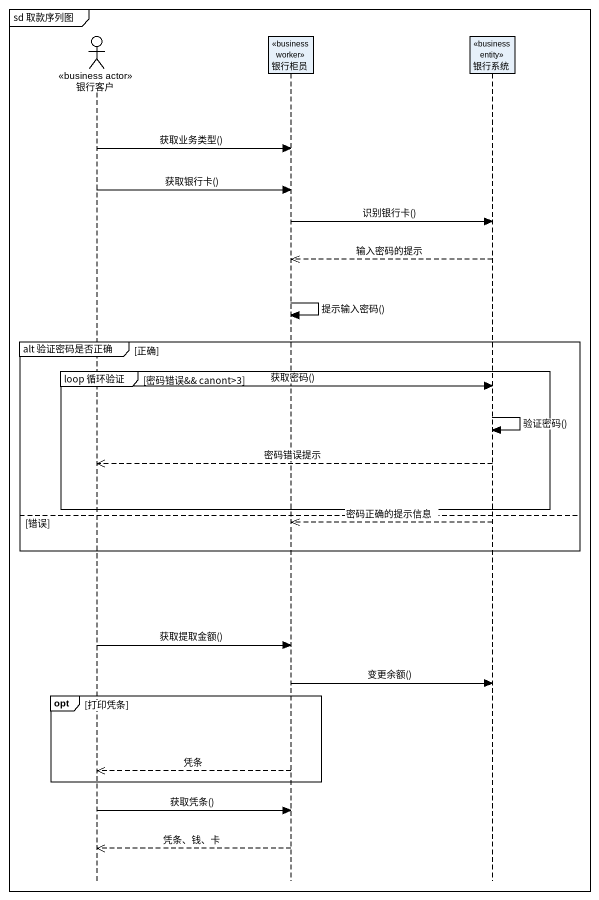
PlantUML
@startuml
mainframe sd 取款序列图
hide footbox
actor 银行客户 <<business actor>>
participant 银行柜员 <<business worker>>
participant 银行系统 <<business entity>>

银行客户 -> 银行柜员 : 获取业务类型()
银行客户 -> 银行柜员 : 获取银行卡()
银行柜员 -> 银行系统 : 识别银行卡()
银行系统 -->> 银行柜员 : 输入密码的提示
银行柜员 -> 银行柜员 : 提示输入密码()
group alt 验证密码是否正确 [正确]
  group loop 循环验证 [密码错误&& canont>3]
    银行客户 -> 银行系统 : 获取密码()
    银行系统 -> 银行系统 : 验证密码()
    银行系统 -->> 银行客户 : 密码错误提示
  end
else 错误
  银行系统 -->> 银行柜员 : 密码正确的提示信息
end
银行客户 -> 银行柜员 : 获取提取金额()
银行柜员 -> 银行系统 : 变更余额()
opt 打印凭条
  银行柜员 -->> 银行客户 : 凭条
end
银行客户 -> 银行柜员 : 获取凭条()
银行柜员 -->> 银行客户 : 凭条、钱、卡
@enduml
